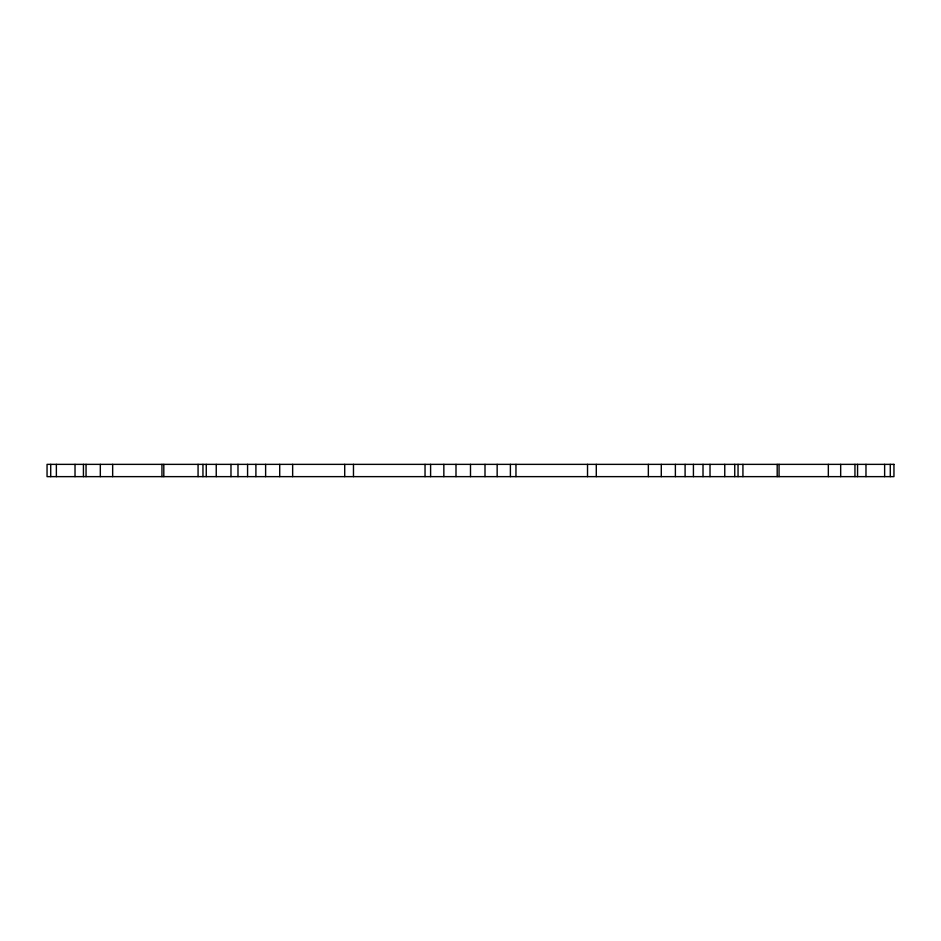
<?xml version="1.0" encoding="UTF-8"?>
<svg xmlns="http://www.w3.org/2000/svg" width="941" height="941" viewBox="0 0 941 941"><rect width="100%" height="100%" fill="white"/><g stroke="black" fill="none" stroke-linecap="round" stroke-linejoin="round"><path stroke-width="1.41" d="M890.28 464.36L890.28 476.64M884.634 464.36L884.634 476.64M865.979 464.36L865.979 476.64M857.569 464.36L857.569 476.64M854.946 464.36L854.946 476.64M840.678 464.36L840.678 476.64M828.339 464.36L828.339 476.64M779.054 464.36L779.054 476.64M777.195 464.36L777.195 476.64M742.931 464.36L742.931 476.64M738.05 464.36L738.05 476.64M734.745 464.36L734.745 476.64M724.758 464.36L724.758 476.64M710.02 464.36L710.02 476.64M703.009 464.36L703.009 476.64M693.423 464.36L693.423 476.64M685.095 464.36L685.095 476.64M675.379 464.36L675.379 476.64M661.288 464.36L661.288 476.64M648.349 464.36L648.349 476.64M596.288 464.36L596.288 476.64M587.525 464.36L587.525 476.64M515.962 464.36L515.962 476.64M510.398 464.36L510.398 476.64M497.154 464.36L497.154 476.64M485.003 464.36L485.003 476.64M470.5 464.36L470.5 476.64M455.997 464.36L455.997 476.64M443.846 464.36L443.846 476.64M430.602 464.36L430.602 476.64M425.038 464.36L425.038 476.64M353.475 464.36L353.475 476.64M344.712 464.36L344.712 476.64M292.651 464.36L292.651 476.64M279.712 464.36L279.712 476.64M265.621 464.36L265.621 476.64M255.905 464.36L255.905 476.64M247.577 464.36L247.577 476.64M237.991 464.36L237.991 476.64M230.98 464.36L230.98 476.64M216.242 464.36L216.242 476.64M206.255 464.36L206.255 476.64M202.95 464.36L202.95 476.64M198.069 464.36L198.069 476.64M163.805 464.36L163.805 476.64M161.946 464.36L161.946 476.64M112.661 464.36L112.661 476.64M100.322 464.36L100.322 476.64M86.054 464.36L86.054 476.64M83.431 464.36L83.431 476.64M75.021 464.36L75.021 476.64M56.366 464.36L56.366 476.64M50.72 464.36L50.72 476.64M893.95 464.36L47.05 464.36L47.05 476.64L893.95 476.64L893.95 464.36"/></g></svg>
